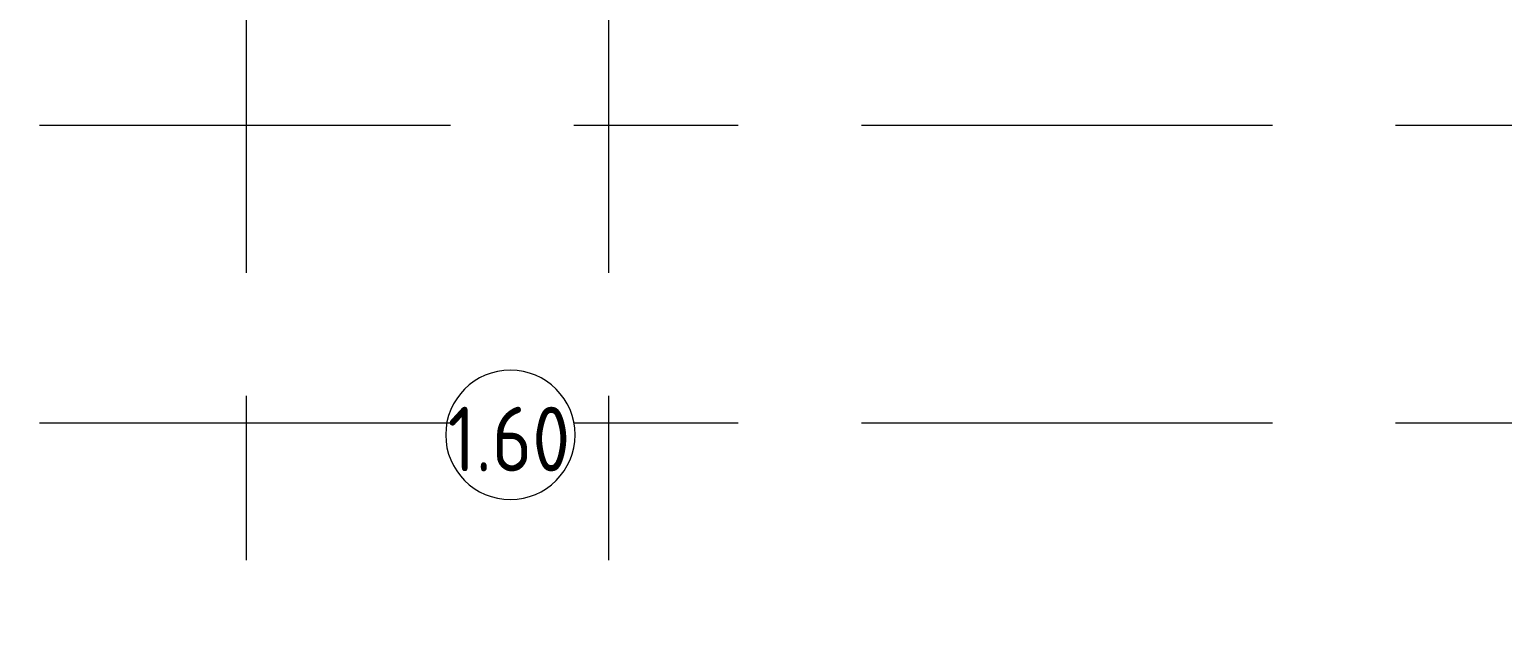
# Model space of a CAD drawing. Header units: millimetres. Extents: x 1322 to 199238, y -8553 to 29000.
# Drawn here: x 29441 to 35131, y 16188 to 18521 of the extents above; entities that cross this region are included whole.
import ezdxf

# ---------------------------------------------------------------- set-up
doc = ezdxf.new("R2010")
doc.units = ezdxf.units.MM
doc.linetypes.add('Осевая', pattern=[3175, 635, -476.25, 1587.5, -476.25])
doc.layers.add('A-AREA-IDEN', color=7, linetype='Continuous', lineweight=9)
doc.layers.add('Оси-2', color=7, linetype='Осевая', lineweight=9)
doc.styles.add('GOST Common_4', font='GOST_Common.ttf', dxfattribs={"width": 0.9, "height": 250})

# ---------------------------------------------------------------- blocks, each defined once
blk = doc.blocks.new('Марка_Помещения - Номер-25198446-План размещения напольных электротехнических лючков и розеток 1 этажа в осях 23_1-33')
at = {"layer": 'A-AREA-IDEN'}
for start, end in [(360, 180), (180, 360)]:
    blk.add_arc((0, 0), 2.5, start, end, dxfattribs=at)

msp = doc.modelspace()

# ---------------------------------------------------------------- linework, layer by layer
at = {"layer": 'Оси-2'}
for p, q in [((30278.7, 593.7), (30278.7, 19528.3)), ((31678.7, 593.7), (31678.7, 19528.3)), ((9318.1, 18150), (47228.7, 18150)), ((9318.1, 17000), (47228.7, 17000))]:
    msp.add_line(p, q, dxfattribs=at)

# ---------------------------------------------------------------- block references
at = {"layer": 'A-AREA-IDEN', "xscale": 99.99999999999993, "yscale": 99.99999999999993, "zscale": 99.99999999999993}
msp.add_blockref('Марка_Помещения - Номер-25198446-План размещения напольных электротехнических лючков и розеток 1 этажа в осях 23_1-33', (31298.6, 16953.1), dxfattribs=at)

# ---------------------------------------------------------------- texts
at = {"layer": 'A-AREA-IDEN', "insert": (31056.7, 17061.7), "char_height": 250, "width": 606.076, "attachment_point": 1, "style": 'GOST Common_4'}
msp.add_mtext('1.60', dxfattribs=at)

doc.saveas('drawing.dxf')
